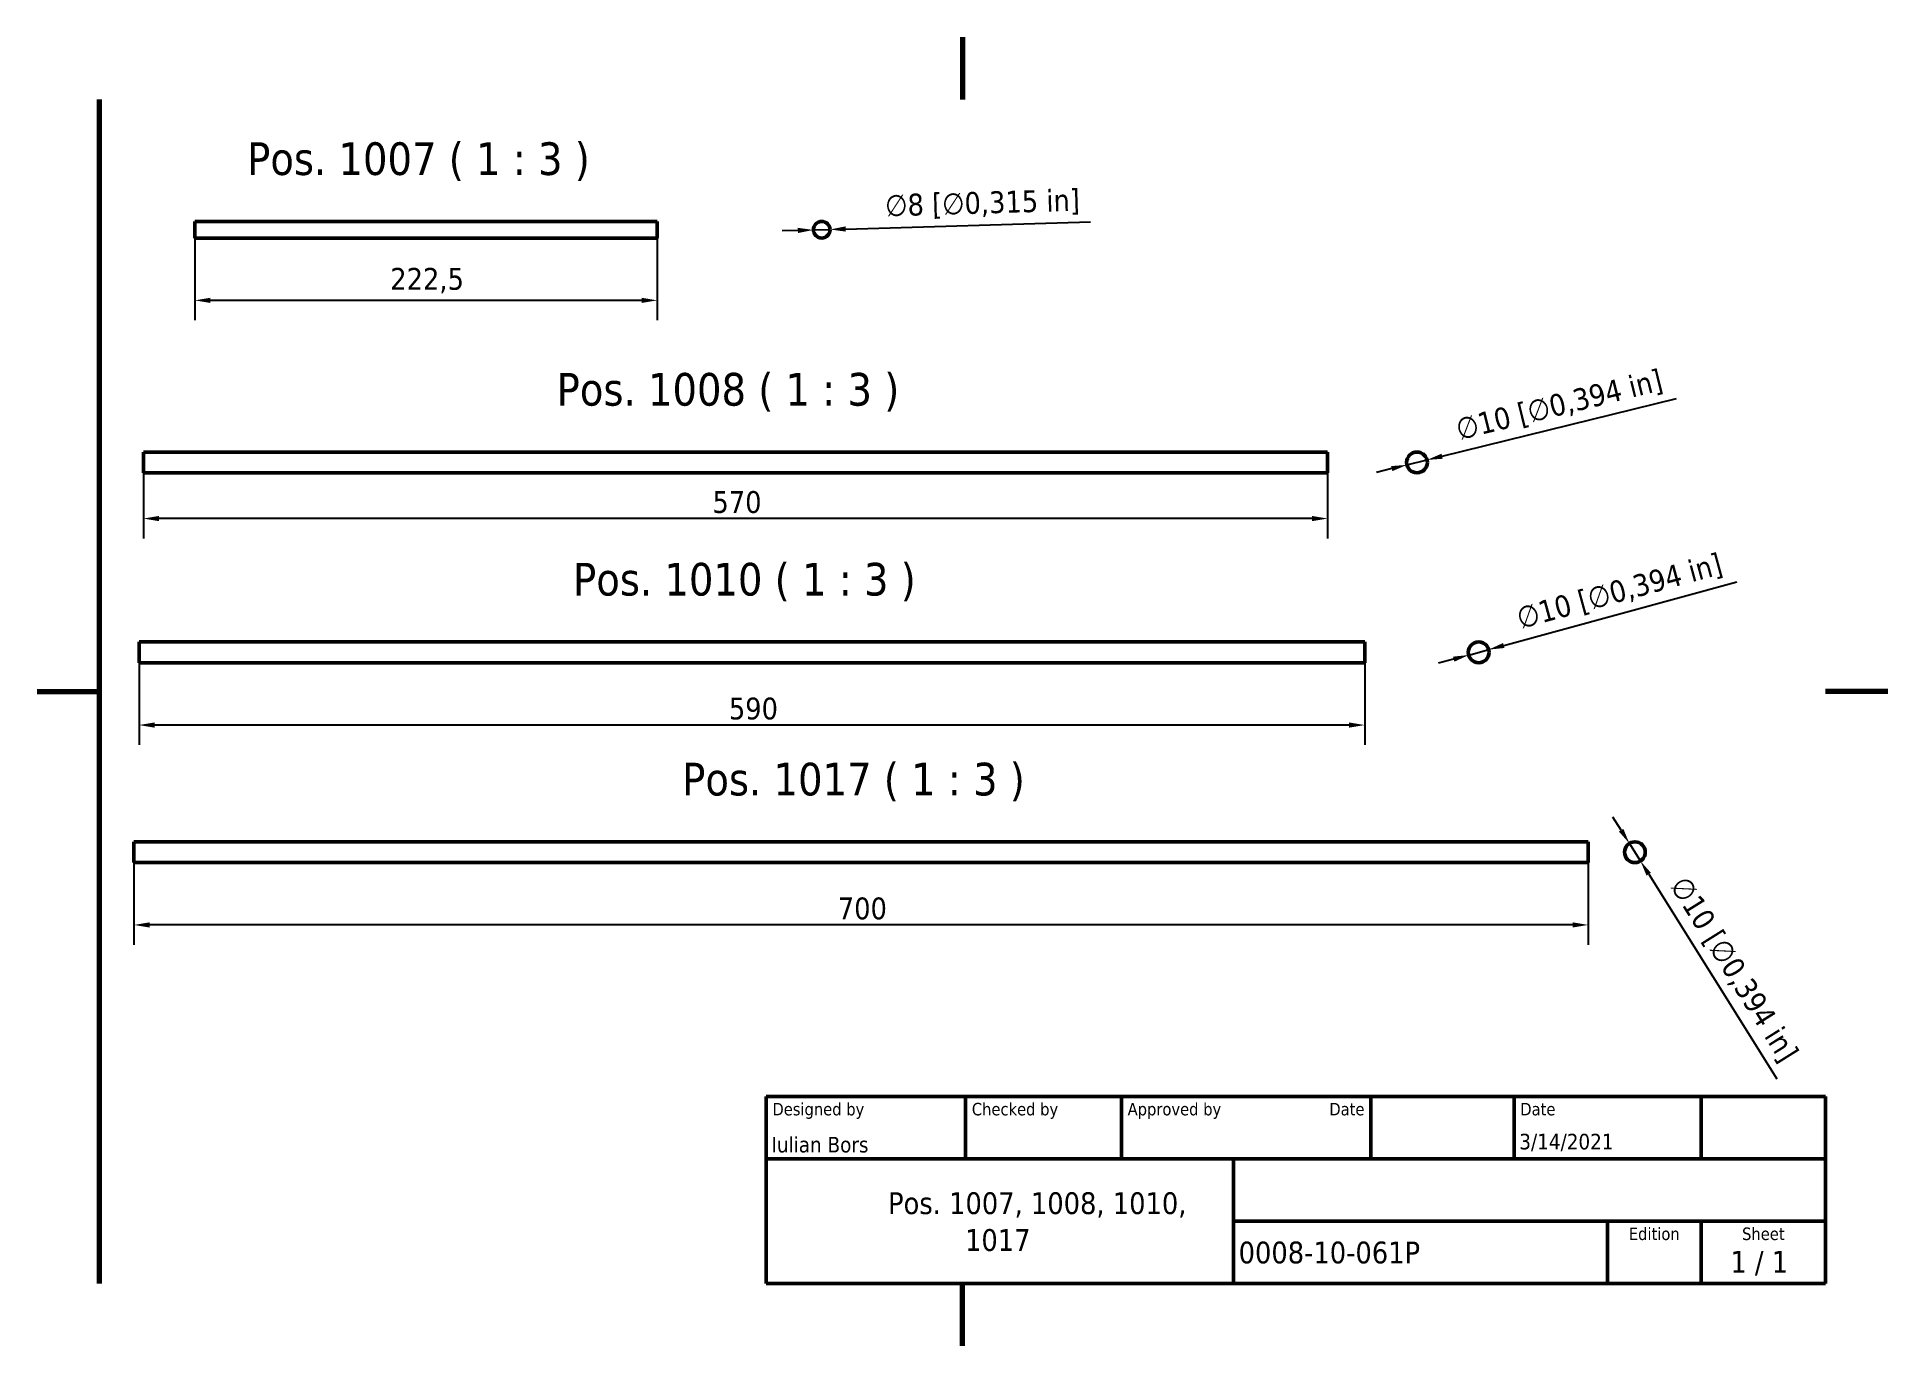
# Model space of a CAD drawing. Header units: millimetres. Extents: x 0 to 891, y 0 to 630.
import ezdxf
from ezdxf.enums import TextEntityAlignment as Align

# ---------------------------------------------------------------- set-up
doc = ezdxf.new("R2010")
doc.units = ezdxf.units.MM
doc.header["$LTSCALE"] = 3
for name, color, linetype, lineweight in [('Border (ISO)', 7, 'Continuous', 70), ('Dimension (ISO)', 7, 'Continuous', 25), ('Symbol (ISO)', 7, 'Continuous', 25), ('Title (ISO)', 7, 'Continuous', 50), ('Visible (ISO)', 7, 'Continuous', 50)]:
    doc.layers.add(name, color=color, linetype=linetype, lineweight=lineweight)
doc.styles.add('Note Text (ISO)', font='tahoma.ttf')
doc.styles.add('Text Style39', font='tahoma.ttf')
doc.styles.add('Text Style41', font='tahoma.ttf')
doc.styles.add('Text Style42', font='tahoma.ttf')
doc.dimstyles.new('Default - Method 1b (ISO)', dxfattribs={"dimscale": 3, "dimtxt": 3.5, "dimasz": 2.5, "dimexe": 3.175, "dimexo": 0, "dimgap": 0.762, "dimtad": 1, "dimtoh": 1, "dimrnd": 1e-08, "dimtxsty": 'Note Text (ISO)', "dimcen": 0.09, "dimdle": 10, "dimclrd": 256, "dimclre": 256, "dimclrt": 256, "dimazin": 2, "dimtfac": 1, "dimtmove": 0, "dimatfit": 3, "dimfxl": 0, "dimtolj": 1, "dimlwd": -1, "dimlwe": -1, "dimarcsym": 0})
doc.dimstyles.new('Default - mm [in] (ISO)', dxfattribs={"dimscale": 3, "dimtxt": 3.5, "dimasz": 2.5, "dimexe": 3.175, "dimexo": 0, "dimgap": 0.762, "dimtad": 1, "dimdec": 3, "dimrnd": 1e-08, "dimtxsty": 'Note Text (ISO)', "dimcen": 0.09, "dimdle": 10, "dimclrd": 256, "dimclre": 256, "dimclrt": 256, "dimaunit": 1, "dimadec": 3, "dimazin": 2, "dimtfac": 1, "dimtmove": 0, "dimatfit": 3, "dimfxl": 0, "dimtolj": 1, "dimlwd": -1, "dimlwe": -1, "dimarcsym": 0})

# ---------------------------------------------------------------- blocks, each defined once
blk = doc.blocks.new('Borders Default Border')
at = {"layer": 'Border (ISO)', "flags": 128}
for points in [[(148.5, 210), (148.5, 200)], [(10, 10), (10, 200)], [(0, 105), (10, 105)], [(297, 105), (287, 105)], [(148.5, 0), (148.5, 10)]]:
    blk.add_lwpolyline(points, dxfattribs=at)
blk = doc.blocks.new('Title Blocks I.A.B')
at = {"layer": 'Title (ISO)'}
for p, q in [((270.07, 130), (100.07, 130)), ((100.07, 130), (100.07, 100)), ((132.07, 120), (132.07, 130)), ((157.07, 120), (157.07, 130)), ((197.07, 120), (197.07, 130)), ((220.07, 120), (220.07, 130)), ((250.07, 120), (250.07, 130)), ((270.07, 100), (270.07, 130)), ((100.07, 120), (270.07, 120)), ((175.07, 120), (175.07, 100)), ((270.07, 110), (175.07, 110)), ((235.07, 100), (235.07, 110)), ((250.07, 100), (250.07, 110)), ((100.07, 100), (270.07, 100))]:
    blk.add_line(p, q, dxfattribs=at)
at = {"layer": 'Title (ISO)', "style": 'Text Style41'}
for s, p in [('Designed by', (101.07, 129)), ('Checked by', (133.07, 129)), ('Approved by', (158.07, 129)), ('Date', (221.07, 129))]:
    blk.add_text(s, height=2, dxfattribs=at).set_placement(p, align=Align.TOP_LEFT)
blk.add_text('Date', height=2, dxfattribs=at).set_placement((196.07, 129), align=Align.TOP_RIGHT)
for s, p in [('Edition', (242.57, 109)), ('Sheet', (260.07, 109))]:
    blk.add_text(s, height=2, dxfattribs=at).set_placement(p, align=Align.TOP_CENTER)
at = {"layer": 'Title (ISO)', "style": 'Note Text (ISO)'}
blk.add_text('1 / 1 ', height=3.5, dxfattribs=at).set_placement((260.07, 103.5), align=Align.MIDDLE_CENTER)
at = {"layer": 'Title (ISO)'}
for tag, p, height, style in [('AUTHOR_001', (100.92, 121.05), 2.5, 'Text Style39'), ('CREATION_DATE_001', (220.91, 121.54), 2.5, 'Text Style39'), ('COMPANY_001', (103.88, 111.16), 3.5, 'Note Text (ISO)'), ('COMPANY_002', (131.98, 105.25), 3.5, 'Note Text (ISO)'), ('PART_NUMBER_001', (175.88, 103.25), 3.5, 'Note Text (ISO)')]:
    blk.add_attdef(tag, p, '', height=height, dxfattribs=dict(at, style=style))
at = {"layer": 'Title (ISO)', "style": 'Text Style39'}
for tag, p in [('CHECKED_BY', (133.07, 121)), ('ENG_APPROVED_BY', (158.07, 121))]:
    blk.add_attdef(tag, text='', height=2.5, dxfattribs=at).set_placement(p, align=Align.BOTTOM_LEFT)
blk.add_attdef('ENG_APPROVAL_DATE', text='', height=2.5, dxfattribs=at).set_placement((196.07, 121), align=Align.BOTTOM_RIGHT)
at = {"layer": 'Title (ISO)', "style": 'Note Text (ISO)'}
for tag, p in [('TITLE', (222.57, 115)), ('REVISION_NUMBER', (242.57, 103.5))]:
    blk.add_attdef(tag, text='', height=3.5, dxfattribs=at).set_placement(p, align=Align.MIDDLE_CENTER)
blk = doc.blocks.new('*D6')
at = {"layer": 'Defpoints', "color": 0}
for p in [(75.99, 533.26), (298.49, 533.26), (75.99, 503.26)]:
    blk.add_point(p, dxfattribs=at)
at = {"layer": 'Dimension (ISO)'}
for p, q in [((75.99, 533.26), (75.99, 493.74)), ((298.49, 533.26), (298.49, 493.74)), ((290.99, 503.26), (83.49, 503.26))]:
    blk.add_line(p, q, dxfattribs=at)
for points in [[(83.49, 504.51), (83.49, 502.01), (75.99, 503.26)], [(290.99, 504.51), (290.99, 502.01), (298.49, 503.26)]]:
    blk.add_solid(points, dxfattribs=at)
at = {"layer": 'Dimension (ISO)', "insert": (170.04, 518.87), "char_height": 10.5, "attachment_point": 1, "style": 'Note Text (ISO)'}
blk.add_mtext('\\A1;222,5', dxfattribs=at)
blk = doc.blocks.new('*D7')
at = {"layer": 'Defpoints', "color": 0}
for p in [(51.22, 420.26), (621.22, 420.26), (51.22, 398.24)]:
    blk.add_point(p, dxfattribs=at)
at = {"layer": 'Dimension (ISO)'}
for p, q in [((51.22, 420.26), (51.22, 388.71)), ((621.22, 420.26), (621.22, 388.71)), ((613.72, 398.24), (58.72, 398.24))]:
    blk.add_line(p, q, dxfattribs=at)
for points in [[(58.72, 399.49), (58.72, 396.99), (51.22, 398.24)], [(613.72, 399.49), (613.72, 396.99), (621.22, 398.24)]]:
    blk.add_solid(points, dxfattribs=at)
at = {"layer": 'Dimension (ISO)', "insert": (325.12, 411.45), "char_height": 10.5, "attachment_point": 1, "style": 'Note Text (ISO)'}
blk.add_mtext('\\A1;570', dxfattribs=at)
blk = doc.blocks.new('*D8')
at = {"layer": 'Defpoints', "color": 0}
for p in [(49.13, 328.85), (639.13, 328.85), (49.13, 298.85)]:
    blk.add_point(p, dxfattribs=at)
at = {"layer": 'Dimension (ISO)'}
for p, q in [((49.13, 328.85), (49.13, 289.33)), ((639.13, 328.85), (639.13, 289.33)), ((631.63, 298.85), (56.63, 298.85))]:
    blk.add_line(p, q, dxfattribs=at)
for points in [[(56.63, 300.1), (56.63, 297.6), (49.13, 298.85)], [(631.63, 300.1), (631.63, 297.6), (639.13, 298.85)]]:
    blk.add_solid(points, dxfattribs=at)
at = {"layer": 'Dimension (ISO)', "insert": (333.03, 312.07), "char_height": 10.5, "attachment_point": 1, "style": 'Note Text (ISO)'}
blk.add_mtext('\\A1;590', dxfattribs=at)
blk = doc.blocks.new('*D9')
at = {"layer": 'Defpoints', "color": 0}
for p in [(373.74, 537.14), (381.73, 537.38)]:
    blk.add_point(p, dxfattribs=at)
at = {"layer": 'Dimension (ISO)'}
for p, q in [((366.24, 536.92), (358.74, 536.7)), ((373.74, 537.14), (381.73, 537.38)), ((389.23, 537.6), (507.08, 541.04))]:
    blk.add_line(p, q, dxfattribs=at)
for points in [[(366.2, 538.17), (366.28, 535.67), (373.74, 537.14)], [(389.19, 538.85), (389.27, 536.35), (381.73, 537.38)]]:
    blk.add_solid(points, dxfattribs=at)
at = {"layer": 'Dimension (ISO)', "insert": (408.09, 554.18), "char_height": 10.5, "attachment_point": 1, "rotation": 1.67574, "style": 'Note Text (ISO)'}
blk.add_mtext('\\A1;∅8 [∅0,315 in]', dxfattribs=at)
blk = doc.blocks.new('*D10')
at = {"layer": 'Defpoints', "color": 0}
for p in [(659.4, 424.06), (669.11, 426.45)]:
    blk.add_point(p, dxfattribs=at)
at = {"layer": 'Dimension (ISO)'}
for p, q in [((676.4, 428.24), (789.26, 456.03)), ((652.12, 422.27), (644.84, 420.47)), ((659.4, 424.06), (669.11, 426.45))]:
    blk.add_line(p, q, dxfattribs=at)
for points in [[(676.1, 429.46), (676.7, 427.03), (669.11, 426.45)], [(651.82, 423.48), (652.42, 421.05), (659.4, 424.06)]]:
    blk.add_solid(points, dxfattribs=at)
at = {"layer": 'Dimension (ISO)', "insert": (682.07, 446.14), "char_height": 10.5, "attachment_point": 1, "rotation": 13.83158, "style": 'Note Text (ISO)'}
blk.add_mtext('\\A1;∅10 [∅0,394 in]', dxfattribs=at)
blk = doc.blocks.new('*D11')
at = {"layer": 'Defpoints', "color": 0}
for p in [(689.16, 332.54), (698.81, 335.17)]:
    blk.add_point(p, dxfattribs=at)
at = {"layer": 'Dimension (ISO)'}
for p, q in [((706.04, 337.14), (818.18, 367.76)), ((681.93, 330.56), (674.69, 328.58)), ((689.16, 332.54), (698.81, 335.17))]:
    blk.add_line(p, q, dxfattribs=at)
for points in [[(681.6, 331.77), (682.26, 329.35), (689.16, 332.54)], [(705.72, 338.35), (706.37, 335.94), (698.81, 335.17)]]:
    blk.add_solid(points, dxfattribs=at)
at = {"layer": 'Dimension (ISO)', "insert": (711.26, 355.18), "char_height": 10.5, "attachment_point": 1, "rotation": 15.27044, "style": 'Note Text (ISO)'}
blk.add_mtext('\\A1;∅10 [∅0,394 in]', dxfattribs=at)
blk = doc.blocks.new('*D12')
at = {"layer": 'Defpoints', "color": 0}
for p in [(46.65, 232.65), (746.65, 232.65), (46.65, 202.65)]:
    blk.add_point(p, dxfattribs=at)
at = {"layer": 'Dimension (ISO)'}
for p, q in [((46.65, 232.65), (46.65, 193.12)), ((746.65, 232.65), (746.65, 193.12)), ((739.15, 202.65), (54.15, 202.65))]:
    blk.add_line(p, q, dxfattribs=at)
for points in [[(54.15, 203.9), (54.15, 201.4), (46.65, 202.65)], [(739.15, 203.9), (739.15, 201.4), (746.65, 202.65)]]:
    blk.add_solid(points, dxfattribs=at)
at = {"layer": 'Dimension (ISO)', "insert": (385.47, 215.86), "char_height": 10.5, "attachment_point": 1, "style": 'Note Text (ISO)'}
blk.add_mtext('\\A1;700', dxfattribs=at)
blk = doc.blocks.new('*D13')
at = {"layer": 'Defpoints', "color": 0}
for p in [(766.53, 241.88), (771.84, 233.41)]:
    blk.add_point(p, dxfattribs=at)
at = {"layer": 'Dimension (ISO)'}
for p, q in [((762.55, 248.24), (758.57, 254.59)), ((766.53, 241.88), (771.84, 233.41)), ((775.83, 227.05), (837.56, 128.56))]:
    blk.add_line(p, q, dxfattribs=at)
for points in [[(763.61, 248.9), (761.49, 247.57), (766.53, 241.88)], [(776.89, 227.72), (774.77, 226.39), (771.84, 233.41)]]:
    blk.add_solid(points, dxfattribs=at)
at = {"layer": 'Dimension (ISO)', "insert": (794.6, 227.27), "char_height": 10.5, "attachment_point": 1, "rotation": 302.07709, "style": 'Note Text (ISO)'}
blk.add_mtext('\\A1;∅10 [∅0,394 in]', dxfattribs=at)

msp = doc.modelspace()

# ---------------------------------------------------------------- linework, layer by layer
at = {"layer": 'Visible (ISO)'}
for p, q in [((75.987, 541.2601), (75.987, 533.2601)), ((298.487, 541.2601), (75.987, 541.2601)), ((298.487, 541.2601), (298.487, 533.2601)), ((298.487, 533.2601), (75.987, 533.2601)), ((51.2156, 430.2552), (51.2156, 420.2552)), ((621.2156, 430.2552), (51.2156, 430.2552)), ((621.2156, 420.2552), (621.2156, 430.2552)), ((621.2156, 420.2552), (51.2156, 420.2552)), ((49.1288, 338.8524), (49.1288, 328.8524)), ((639.1288, 338.8524), (49.1288, 338.8524)), ((639.1288, 328.8524), (639.1288, 338.8524)), ((639.1288, 328.8524), (49.1288, 328.8524)), ((46.6528, 242.6458), (46.6528, 232.6458)), ((746.6528, 242.6458), (46.6528, 242.6458)), ((746.6528, 232.6458), (746.6528, 242.6458)), ((746.6528, 232.6458), (46.6528, 232.6458))]:
    msp.add_line(p, q, dxfattribs=at)
for centre, radius in [((377.736, 537.2601), 4), ((664.2596, 425.2552), 5), ((693.9856, 333.8524), 5), ((769.1895, 237.6458), 5)]:
    msp.add_circle(centre, radius, dxfattribs=at)

# ---------------------------------------------------------------- block references
at = {"xscale": 3, "yscale": 3, "zscale": 3}
msp.add_blockref('Borders Default Border', (0, 0), dxfattribs=at)
msp.add_blockref('Title Blocks I.A.B', (50.7858, -270), dxfattribs=at).add_auto_attribs({'PART_NUMBER_001': '0008-10-061P', 'COMPANY_001': '            Pos. 1007, 1008, 1010,', 'AUTHOR_001': 'Iulian Bors', 'CREATION_DATE_001': '3/14/2021', 'COMPANY_002': '1017'})

# ---------------------------------------------------------------- texts
at = {"layer": 'Symbol (ISO)', "char_height": 15.72, "attachment_point": 7, "style": 'Text Style42'}
for s, insert in [('Pos. 1007 ( 1 : 3 )', (101.1388, 560.7601)), ('Pos. 1008 ( 1 : 3 )', (250.1174, 449.7552)), ('Pos. 1010 ( 1 : 3 )', (258.0306, 358.3524)), ('Pos. 1017 ( 1 : 3 )', (310.5546, 262.1458))]:
    msp.add_mtext(s, dxfattribs=dict(at, insert=insert))

# ---------------------------------------------------------------- dimensions: what is measured, and where the dimension line sits
at = {"layer": 'Dimension (ISO)'}
for p1, p2, picture, middle in [((373.7377, 537.1431), (381.7343, 537.3771), '*D9', (456.6796, 539.5696)), ((659.4046, 424.0598), (669.1146, 426.4505), '*D10', (736.4719, 443.0345)), ((689.1621, 332.5355), (698.8091, 335.1693), '*D11', (765.7287, 353.4393)), ((766.5342, 241.8825), (771.8447, 233.4091), '*D13', (808.6838, 174.6305))]:
    dim = msp.add_diameter_dim_2p(p1=p1, p2=p2, dimstyle='Default - mm [in] (ISO)', override={"dimgap": 0.762, "dimdec": 3, "dimlfac": 1, "dimtol": 0, "dimlim": 0, "dimtp": 0, "dimtm": 0, "dimtdec": 2, "dimatfit": 2}, dxfattribs=at)
    dim.commit()
    dim.dimension.update_dxf_attribs({"geometry": picture, "text_midpoint": middle, "dimtype": 163})
for base, p1, p2, picture, middle in [((75.987, 503.2601), (298.487, 533.2601), (75.987, 533.2601), '*D6', (187.237, 503.2601)), ((51.2156, 398.2381), (621.2156, 420.2552), (51.2156, 420.2552), '*D7', (336.2156, 398.2381)), ((49.1288, 298.8524), (639.1288, 328.8524), (49.1288, 328.8524), '*D8', (344.1288, 298.8524)), ((46.6528, 202.6458), (746.6528, 232.6458), (46.6528, 232.6458), '*D12', (396.6528, 202.6458))]:
    dim = msp.add_linear_dim(base=base, p1=p1, p2=p2, angle=180, dimstyle='Default - Method 1b (ISO)', override={"dimgap": 0.762, "dimtoh": 0, "dimdec": 2, "dimtol": 0, "dimlim": 0, "dimtp": 0, "dimtm": 0, "dimtdec": 2, "dimtofl": 0, "dimatfit": 1}, dxfattribs=at)
    dim.commit()
    dim.dimension.update_dxf_attribs({"geometry": picture, "text_midpoint": middle, "dimtype": 160})

doc.saveas('drawing.dxf')
